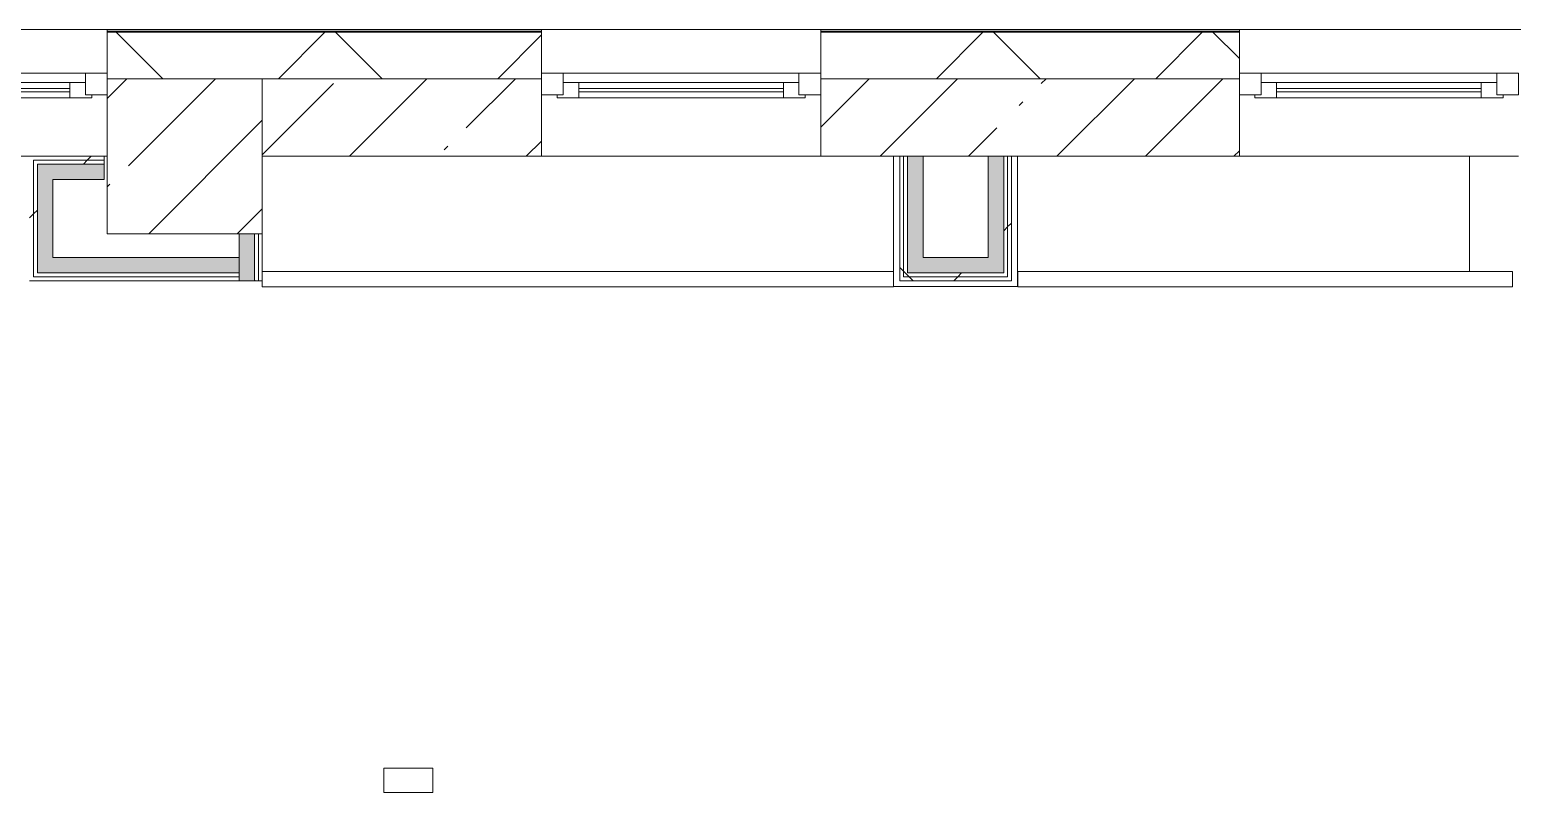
# Model space of a CAD drawing. Header units: millimetres. Extents: x 35098 to 231722, y -8553 to 29000.
# Drawn here: x 220063 to 224843, y 19100 to 21558 of the extents above; entities that cross this region are included whole.
import ezdxf

# ---------------------------------------------------------------- set-up
doc = ezdxf.new("R2010")
doc.units = ezdxf.units.MM
doc.linetypes.add('200_ШТРИХ__ш1_п0_6_', pattern=[800, 500, -300])
for name, color, linetype, lineweight in [('A-DETL-MBND-1', 7, '200_ШТРИХ__ш1_п0_6_', 9), ('A-GLAZ-2', 7, 'Continuous', 5), ('A-WALL', 7, 'Continuous', 9), ('A-WALL-4', 7, 'Continuous', 5), ('I-WALL-3', 7, 'Continuous', 5), ('S-COLS-1', 7, 'Continuous', 5)]:
    doc.layers.add(name, color=color, linetype=linetype, lineweight=lineweight)
for name, color, linetype, lineweight, true_color in [('A-FLOR-1', 7, 'Continuous', 5, 0xaaaaaa), ('I-WALL-1', 7, 'Continuous', 5, 0xe7e7e7), ('I-WALL-2', 7, 'Continuous', 9, 0xe7e7e7)]:
    doc.layers.add(name, color=color, linetype=linetype, lineweight=lineweight, true_color=true_color)
pattern_1 = [(45, (104712.3, 0), (-530.33, 530.33), []), (135, (104712.3, 0), (-530.33, -530.33), [])]

# ---------------------------------------------------------------- blocks, each defined once
blk = doc.blocks.new('120_Окно_СКБ_1Ст - 120_Окно_СКБ_1Ст 900х2500_h_ с форточкой-V128-2_7_2_птичка')
at = {"layer": 'A-GLAZ-2'}
for p, q in [((-450, -127), (-450, -57)), ((-450, -57), (-380, -57)), ((450, -57), (-450, -57)), ((-380, -57), (-380, -127)), ((380, -87), (-380, -87)), ((-380, -87), (-380, -127)), ((-330, -137), (-330, -87)), ((330, -137), (330, -87)), ((380, -127), (380, -57)), ((380, -57), (450, -57)), ((380, -127), (380, -87)), ((450, -57), (450, -127)), ((-380, -127), (-450, -127)), ((-450, -127), (-400, -127)), ((-380, -127), (-400, -127)), ((-400, -127), (-400, -137)), ((-400, -137), (400, -137)), ((400, -137), (-400, -137)), ((-330, -107), (330, -107)), ((330, -117), (-330, -117)), ((450, -127), (380, -127)), ((400, -127), (380, -127)), ((400, -127), (449.8, -127)), ((400, -137), (400, -127))]:
    blk.add_line(p, q, dxfattribs=at)
blk = doc.blocks.new('120_Окно_СКБ_2Ст_Фрамуга сверху - 120_Окно_СКБ_2Ст_2300х2500_h_ ДОО-V151-2_7_2_птичка')
at = {"layer": 'A-GLAZ-2'}
for p, q in [((-1150, -127), (-1150, -57)), ((-1150, -57), (-1080, -57)), ((1150, -57), (-1150, -57)), ((-1080, -57), (-1080, -127)), ((-1080, -57), (1080, -57)), ((520, -87), (-1080, -87)), ((-1080, -87), (-1080, -127)), ((-1030, -137), (-1030, -87)), ((470, -137), (470, -87)), ((520, -127), (520, -57)), ((520, -57), (590, -57)), ((520, -127), (520, -87)), ((590, -57), (590, -127)), ((1080, -87), (590, -87)), ((590, -87), (590, -127)), ((640, -137), (640, -87)), ((1030, -137), (1030, -87)), ((1080, -127), (1080, -57)), ((1080, -57), (1150, -57)), ((1080, -127), (1080, -87)), ((1150, -57), (1150, -127)), ((-1080, -127), (-1150, -127)), ((-1150, -127), (-1100, -127)), ((-1080, -127), (-1100, -127)), ((-1100, -127), (-1100, -137)), ((-1100, -137), (540, -137)), ((540, -137), (-1100, -137)), ((-1030, -107), (470, -107)), ((470, -117), (-1030, -117)), ((590, -127), (520, -127)), ((540, -127), (520, -127)), ((540, -127), (570, -127)), ((540, -127), (570, -127)), ((540, -137), (540, -127)), ((590, -127), (570, -127)), ((570, -127), (570, -137)), ((570, -137), (1100, -137)), ((1100, -137), (570, -137)), ((640, -107), (1030, -107)), ((1030, -117), (640, -117)), ((1150, -127), (1080, -127)), ((1100, -127), (1080, -127)), ((1100, -127), (1150, -127)), ((1100, -137), (1100, -127))]:
    blk.add_line(p, q, dxfattribs=at)
blk = doc.blocks.new('120_Окно_СКБ_1Ст - 120_Окно_СКБ_1Ст 900х2500_h_ с форточкой-22877787-2_7_2_птичка')
at = {"layer": 'A-GLAZ-2'}
for p, q in [((-450, -127), (-450, -57)), ((-450, -57), (-380, -57)), ((450, -57), (-450, -57)), ((-380, -57), (-380, -127)), ((380, -87), (-380, -87)), ((-380, -87), (-380, -127)), ((-330, -137), (-330, -87)), ((330, -137), (330, -87)), ((380, -127), (380, -57)), ((380, -57), (450, -57)), ((380, -127), (380, -87)), ((450, -57), (450, -127)), ((-380, -127), (-450, -127)), ((-450, -127), (-400, -127)), ((-380, -127), (-400, -127)), ((-400, -127), (-400, -137)), ((-400, -137), (400, -137)), ((400, -137), (-400, -137)), ((-330, -107), (330, -107)), ((330, -117), (-330, -117)), ((450, -127), (380, -127)), ((400, -127), (380, -127)), ((400, -127), (450, -127)), ((400, -137), (400, -127))]:
    blk.add_line(p, q, dxfattribs=at)
blk = doc.blocks.new('BSC_Колонна _Прямоугольная - 500х500-23282985-2_7_2_птичка')
at = {"layer": 'S-COLS-1'}
h = blk.add_hatch(dxfattribs=at)
h.set_pattern_fill('FP_181', color=256, style=0, pattern_type=2)
h.set_pattern_definition([(45, (-115850.45, -21150), (-285.1231, 285.1231), []), (45, (-115565.32, -21150), (-285.1231, 285.1231), [504.031, -100.806, 16.764, -84.042])])
h.paths.add_polyline_path([(-250, -250), (250, -250), (250, 250), (-250, 250), (-250, -95.3)])
for p, q in [((250, 250), (-250, 250)), ((-250, 250), (-250, -250)), ((250, -250), (250, 250)), ((-250, -250), (250, -250))]:
    blk.add_line(p, q, dxfattribs=at)

msp = doc.modelspace()

# ---------------------------------------------------------------- hatches: boundary and pattern name
at = {"layer": 'A-WALL-4'}
h = msp.add_hatch(dxfattribs=at)
h.set_pattern_fill('FP_103', color=256, style=0, pattern_type=2)
h.set_pattern_definition([(45, (104712.3, 0), (-353.5534, 353.5534), []), (135, (104712.3, 0), (-353.5534, -353.5534), [])])
h.paths.add_polyline_path([(229942.3, 21400), (229942.3, 21550), (224862.5, 21550), (224862.5, 21400), (229792.3, 21400)])
h.paths.add_polyline_path([(223962.5, 21400), (223962.5, 21550), (222612.8, 21550), (222612.8, 21400), (223219.2, 21400)])
h.paths.add_polyline_path([(211161.4, 21400), (211562.8, 21400), (211562.8, 21550), (210262.5, 21550), (210262.5, 21400), (210762.3, 21400)])
h.paths.add_polyline_path([(213762.8, 21400), (213762.8, 21550), (212462.8, 21550), (212462.8, 21400), (213016.5, 21400)])
h.paths.add_polyline_path([(214662.8, 21400), (215962.3, 21400), (215962.3, 21550), (214662.8, 21550)])
h.paths.add_polyline_path([(220812.8, 21400), (221712.8, 21400), (221712.8, 21550), (220312.8, 21550), (220312.8, 21400), (220436.6, 21400)])
h.paths.add_polyline_path([(216862.3, 21400), (218012.8, 21400), (218012.8, 21550), (216862.3, 21550)])
h.paths.add_polyline_path([(204668.8, 21400), (205862.3, 21400), (205862.3, 21550), (201322.3, 21550), (201322.3, 21400), (203741.3, 21400)])
h.paths.add_polyline_path([(206762.3, 21400), (207962.5, 21400), (207962.5, 21550), (206762.3, 21550)])
h.paths.add_polyline_path([(198022.3, 21400), (198022.3, 21550), (197772.3, 21550), (197772.3, 21400)])
at = {"layer": 'I-WALL-1'}
for points in [[(220302.8, 21075), (220302.8, 21125), (220137.8, 21125), (220137.8, 21075)], [(220787.8, 20749), (220787.8, 20900), (220737.8, 20900), (220737.8, 20749)]]:
    msp.add_hatch(color=256, dxfattribs=at).paths.add_polyline_path(points)
at = {"layer": 'I-WALL-2'}
for points in [[(222942.8, 20774), (222942.8, 21150), (222892.8, 21150), (222892.8, 20774)], [(223202.8, 20824), (223202.8, 21150), (223152.8, 21150), (223152.8, 20824)], [(220087.8, 20774), (220137.8, 20774), (220137.8, 21125), (220087.8, 21125), (220087.8, 21054.7)], [(220137.8, 20774), (220737.8, 20774), (220737.8, 20824), (220137.8, 20824)], [(222942.8, 20774), (223202.8, 20774), (223202.8, 20824), (222942.8, 20824)]]:
    msp.add_hatch(color=256, dxfattribs=at).paths.add_polyline_path(points)
at = {"layer": 'I-WALL-3'}
h = msp.add_hatch(dxfattribs=at)
h.set_pattern_fill('FP_111', color=256, style=0, pattern_type=2)
h.set_pattern_definition([(45, (104712.3, 0), (-285.1231, 285.1231), []), (45, (104997.44, 0), (-285.1231, 285.1231), [504.031, -100.806, 16.764, -84.042])])
h.paths.add_polyline_path([(216862.3, 21150), (218012.8, 21150), (218012.8, 21400), (216862.3, 21400)])
h.paths.add_polyline_path([(220812.8, 21150), (221712.8, 21150), (221712.8, 21400), (220812.8, 21400), (220812.8, 21239.3)])
h.paths.add_polyline_path([(225922.3, 21150), (225922.3, 21400), (225562.3, 21400), (225562.3, 21150)])
h.paths.add_polyline_path([(223227.8, 21150), (223962.5, 21150), (223962.5, 21400), (222612.8, 21400), (222612.8, 21150), (223219.2, 21150)])
h.paths.add_polyline_path([(205849.8, 21150), (205862.3, 21150), (205862.3, 21400), (205512.3, 21400), (205512.3, 21150), (205837.3, 21150)])
h.paths.add_polyline_path([(207451.3, 21150), (207962.5, 21150), (207962.5, 21400), (206762.3, 21400), (206762.3, 21150)])
h.paths.add_polyline_path([(210762.3, 21150), (211562.8, 21150), (211562.8, 21400), (210762.3, 21400)])
h.paths.add_polyline_path([(213016.5, 21150), (213762.8, 21150), (213762.8, 21400), (212462.8, 21400), (212462.8, 21150), (212937.3, 21150)])
h.paths.add_polyline_path([(215962.3, 21150), (215962.3, 21400), (215762.3, 21400), (215762.3, 21150), (215799, 21150)])
h.paths.add_polyline_path([(215062.3, 21150), (215062.3, 21400), (214662.8, 21400), (214662.8, 21150), (214871.5, 21150)])
h = msp.add_hatch(dxfattribs=at)
h.set_pattern_fill('FP_215', color=256, style=0, pattern_type=2)
h.set_pattern_definition(pattern_1)
h.paths.add_polyline_path([(220062.8, 20749), (220075.3, 20749), (220075.3, 21150), (220062.8, 21150), (220062.8, 21054.7)])
h = msp.add_hatch(dxfattribs=at)
h.set_pattern_fill('FP_215', color=256, style=0, pattern_type=2)
h.set_pattern_definition(pattern_1)
h.paths.add_polyline_path([(220137.8, 21137.5), (220302.8, 21137.5), (220302.8, 21150), (220075.3, 21150), (220075.3, 21137.5), (220087.8, 21137.5)])
h = msp.add_hatch(dxfattribs=at)
h.set_pattern_fill('FP_215', color=256, style=0, pattern_type=2)
h.set_pattern_definition(pattern_1)
h.paths.add_polyline_path([(220075.3, 20761.5), (220087.8, 20761.5), (220087.8, 21137.5), (220075.3, 21137.5), (220075.3, 21054.7)])
h = msp.add_hatch(dxfattribs=at)
h.set_pattern_fill('FP_215', color=256, style=0, pattern_type=2)
h.set_pattern_definition(pattern_1)
h.paths.add_polyline_path([(220302.8, 21125), (220302.8, 21137.5), (220087.8, 21137.5), (220087.8, 21125), (220137.8, 21125)])
h = msp.add_hatch(dxfattribs=at)
h.set_pattern_fill('FP_215', color=256, style=0, pattern_type=2)
h.set_pattern_definition(pattern_1)
h.paths.add_polyline_path([(222880.3, 20749), (222880.3, 21150), (222867.8, 21150), (222867.8, 20749)])
h = msp.add_hatch(dxfattribs=at)
h.set_pattern_fill('FP_215', color=256, style=0, pattern_type=2)
h.set_pattern_definition(pattern_1)
h.paths.add_polyline_path([(222892.8, 20761.5), (222892.8, 21150), (222880.3, 21150), (222880.3, 20761.5)])
h = msp.add_hatch(dxfattribs=at)
h.set_pattern_fill('FP_215', color=256, style=0, pattern_type=2)
h.set_pattern_definition(pattern_1)
h.paths.add_polyline_path([(223202.8, 20774), (223215.3, 20774), (223215.3, 21150), (223202.8, 21150), (223202.8, 20824)])
h = msp.add_hatch(dxfattribs=at)
h.set_pattern_fill('FP_215', color=256, style=0, pattern_type=2)
h.set_pattern_definition(pattern_1)
h.paths.add_polyline_path([(223227.8, 20761.5), (223227.8, 21150), (223215.3, 21150), (223219.2, 20761.5)])
h = msp.add_hatch(dxfattribs=at)
h.set_pattern_fill('FP_215', color=256, style=0, pattern_type=2)
h.set_pattern_definition(pattern_1)
h.paths.add_polyline_path([(220800.3, 20749), (220800.3, 20900), (220787.8, 20900), (220787.8, 20749)])
h = msp.add_hatch(dxfattribs=at)
h.set_pattern_fill('FP_215', color=256, style=0, pattern_type=2)
h.set_pattern_definition(pattern_1)
h.paths.add_polyline_path([(223227.8, 20749), (223227.8, 20761.5), (222880.3, 20761.5), (222880.3, 20749), (223219.2, 20749)])
h = msp.add_hatch(dxfattribs=at)
h.set_pattern_fill('FP_215', color=256, style=0, pattern_type=2)
h.set_pattern_definition(pattern_1)
h.paths.add_polyline_path([(222892.8, 20761.5), (223215.3, 20761.5), (223215.3, 20774), (222892.8, 20774)])

# ---------------------------------------------------------------- linework, layer by layer
at = {"layer": 'A-DETL-MBND-1'}
for p, q in [((224704.3, 20779), (224704.3, 21150)), ((221204.3, 19100), (221204.3, 19177.5)), ((221204.3, 19177.5), (221362.3, 19177.5)), ((221362.3, 19177.5), (221362.3, 19100)), ((221204.3, 19100), (221362.3, 19100))]:
    msp.add_line(p, q, dxfattribs=at)
at = {"layer": 'A-FLOR-1'}
for p, q in [((222847.8, 20779), (222847.8, 21150)), ((223247.8, 21150), (223247.8, 20730)), ((223247.8, 20730), (222847.8, 20730))]:
    msp.add_line(p, q, dxfattribs=at)
at = {"layer": 'A-WALL'}
for p, q in [((221712.8, 21553), (220312.8, 21553)), ((221712.8, 21550), (220312.8, 21550)), ((223962.5, 21553), (222612.8, 21553)), ((223962.5, 21550), (222612.8, 21550)), ((221712.8, 21400), (220812.8, 21400)), ((223962.5, 21400), (222612.8, 21400)), ((220137.8, 21150), (220075.3, 21150)), ((220075.3, 20761.5), (220075.3, 21137.5)), ((220302.8, 21137.5), (220075.3, 21137.5)), ((222942.8, 21150), (222867.8, 21150)), ((222880.3, 20761.5), (222880.3, 21150)), ((222892.8, 20774), (222892.8, 21150)), ((223227.8, 21150), (223152.8, 21150)), ((223202.8, 21150), (223202.8, 20774)), ((223215.3, 21150), (223215.3, 20761.5)), ((220087.8, 20774), (220087.8, 21125)), ((220302.8, 21125), (220087.8, 21125)), ((220787.8, 20749), (220787.8, 20900)), ((220800.3, 20749), (220800.3, 20900)), ((220737.8, 20761.5), (220075.3, 20761.5)), ((220737.8, 20774), (220087.8, 20774)), ((223215.3, 20761.5), (222880.3, 20761.5)), ((223202.8, 20774), (222892.8, 20774))]:
    msp.add_line(p, q, dxfattribs=at)
at = {"layer": 'A-WALL-4'}
for p, q in [((229950.3, 21558), (215962.3, 21558)), ((220312.8, 21558), (220312.8, 21400)), ((221712.8, 21400), (221712.8, 21558)), ((222612.8, 21558), (222612.8, 21400)), ((223962.5, 21400), (223962.5, 21558))]:
    msp.add_line(p, q, dxfattribs=at)
at = {"layer": 'I-WALL-3'}
for p, q in [((221712.8, 21150), (221712.8, 21400)), ((222612.8, 21400), (222612.8, 21150)), ((223962.5, 21150), (223962.5, 21400)), ((215762.3, 21150), (220312.8, 21150)), ((220302.8, 21075), (220302.8, 21150)), ((222867.8, 21150), (220812.8, 21150)), ((222867.8, 21150), (222867.8, 20749)), ((222942.8, 21150), (223152.8, 21150)), ((222942.8, 20824), (222942.8, 21150)), ((223152.8, 21150), (223152.8, 20824)), ((224862.3, 21150), (223227.8, 21150)), ((223227.8, 20749), (223227.8, 21150)), ((220137.8, 20824), (220137.8, 21075)), ((220137.8, 21075), (220302.8, 21075)), ((220737.8, 20900), (220737.8, 20749)), ((220812.8, 20729), (220812.8, 20900)), ((220737.8, 20824), (220137.8, 20824)), ((223152.8, 20824), (222942.8, 20824)), ((220062.8, 20749), (220812.8, 20749)), ((220812.8, 20779), (222847.8, 20779)), ((222847.8, 20729), (222847.8, 20779)), ((222867.8, 20749), (223227.8, 20749)), ((223248.8, 20779), (224842.5, 20779)), ((223248.8, 20779), (223248.8, 20729)), ((224842.5, 20729), (224842.5, 20779)), ((222847.8, 20729), (220812.8, 20729)), ((224842.5, 20729), (223248.8, 20729))]:
    msp.add_line(p, q, dxfattribs=at)

# ---------------------------------------------------------------- block references
at = {"layer": 'A-GLAZ-2'}
for name, p in [('120_Окно_СКБ_2Ст_Фрамуга сверху - 120_Окно_СКБ_2Ст_2300х2500_h_ ДОО-V151-2_7_2_птичка', (219162.8, 21475)), ('120_Окно_СКБ_1Ст - 120_Окно_СКБ_1Ст 900х2500_h_ с форточкой-22877787-2_7_2_птичка', (222162.8, 21475)), ('120_Окно_СКБ_1Ст - 120_Окно_СКБ_1Ст 900х2500_h_ с форточкой-V128-2_7_2_птичка', (224412.5, 21475))]:
    msp.add_blockref(name, p, dxfattribs=at)
at = {"layer": 'S-COLS-1'}
msp.add_blockref('BSC_Колонна _Прямоугольная - 500х500-23282985-2_7_2_птичка', (220562.8, 21150), dxfattribs=at)

doc.saveas('drawing.dxf')
